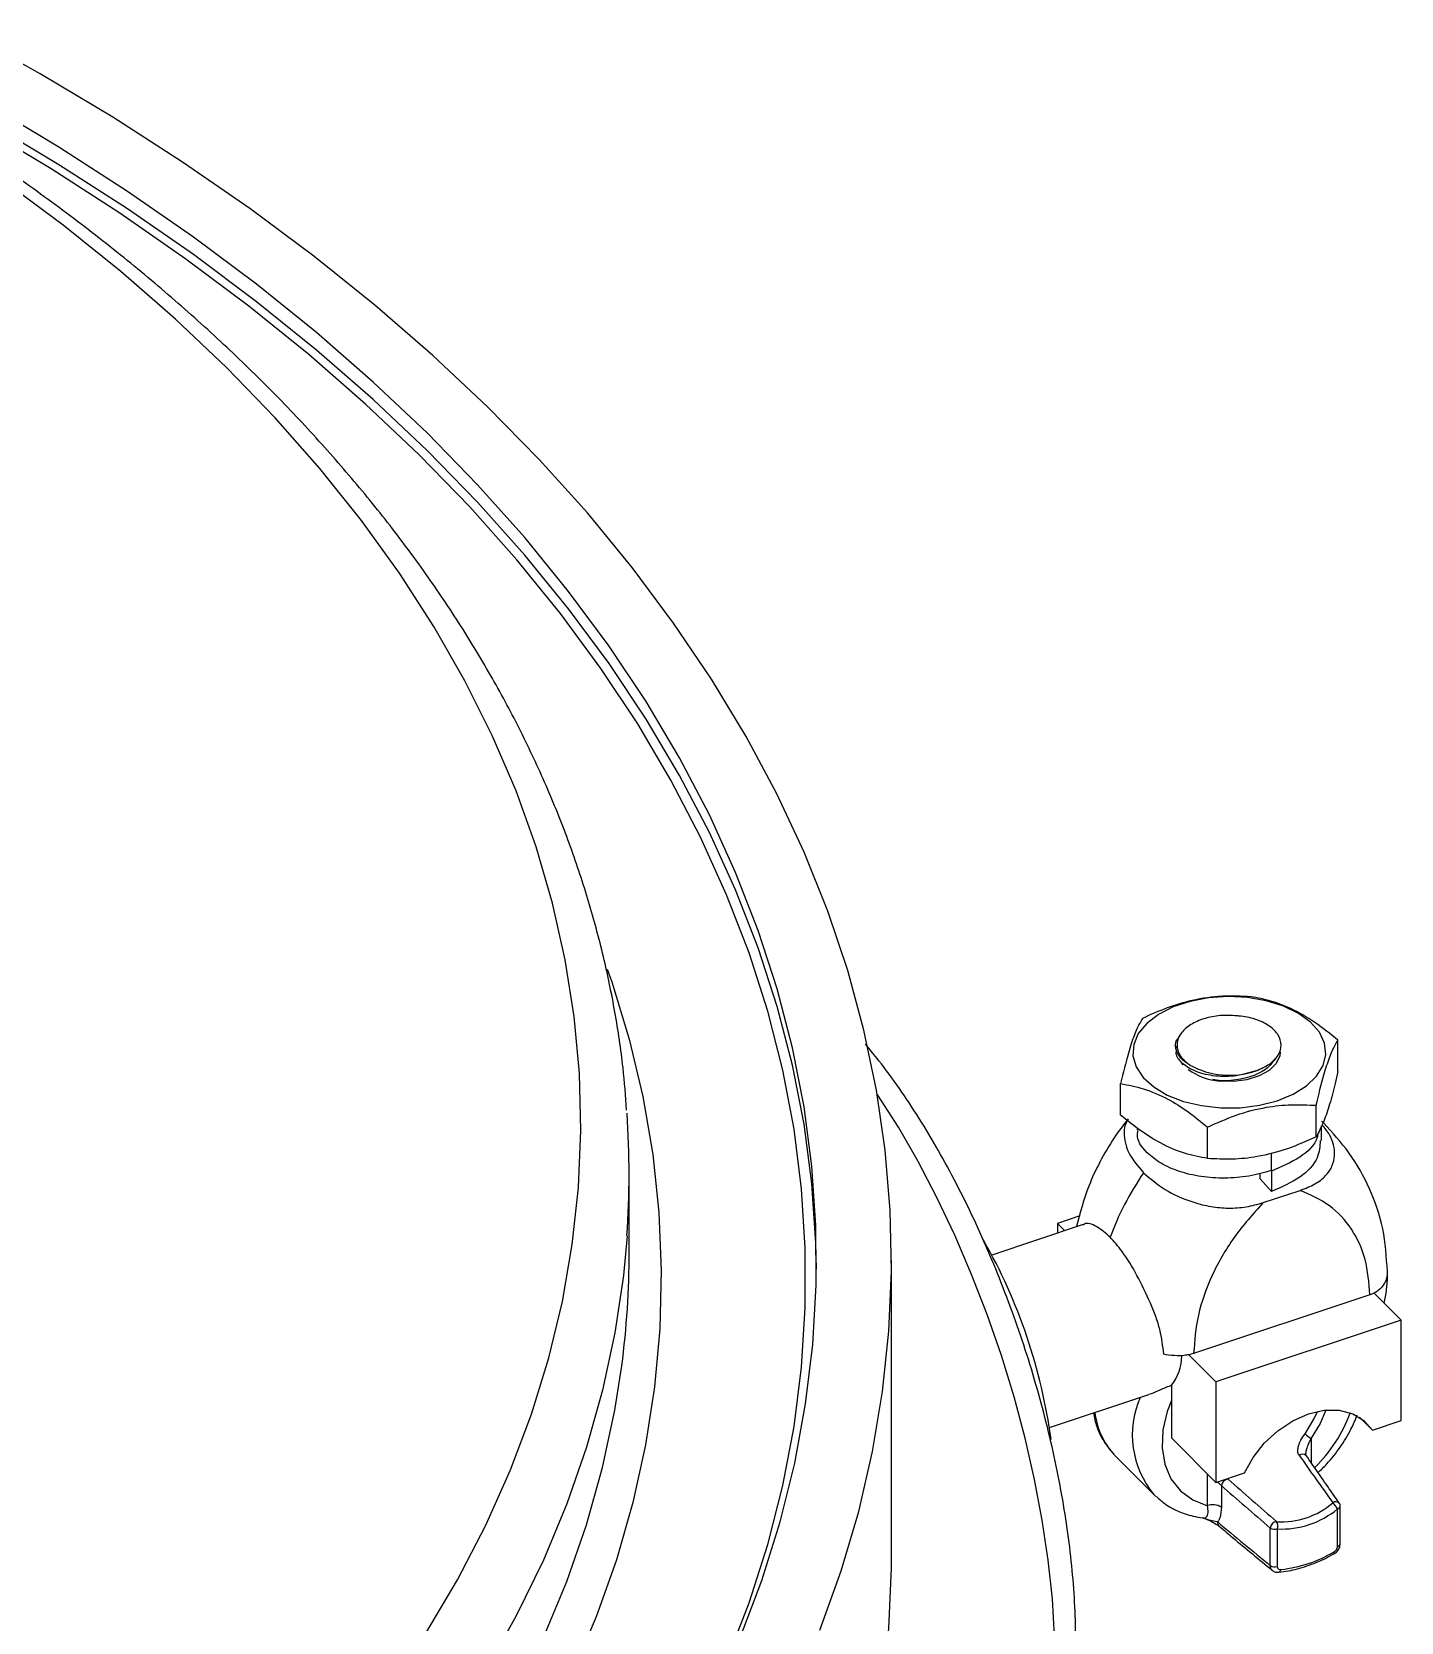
# Model space of a CAD drawing. Header units: millimetres. Extents: x 0 to 6631, y 0 to 4689.
# Drawn here: x 4788.7 to 4916.6, y 2059.1 to 2207.7 of the extents above; entities that cross this region are included whole.
import ezdxf

# ---------------------------------------------------------------- set-up
doc = ezdxf.new("R2010")
doc.units = ezdxf.units.MM
doc.header["$LTSCALE"] = 13
doc.layers.add('几何体', color=7, linetype='Continuous')

msp = doc.modelspace()

# ---------------------------------------------------------------- linework, layer by layer
at = {"layer": '几何体'}
for p, q in [((4896, 2114.05), (4895.84, 2113.81)), ((4895.56, 2112.94), (4895.56, 2112.6)), ((4910.71, 2110.55), (4910.71, 2113.48)), ((4890.41, 2106.49), (4890.41, 2109.43)), ((4908.68, 2104.46), (4908.68, 2107.4)), ((4891.94, 2105.29), (4891.94, 2105.1)), ((4898.53, 2102.43), (4898.53, 2105.37)), ((4909.35, 2105.76), (4909.17, 2105.9)), ((4909.17, 2104.12), (4909.17, 2105.48)), ((4904.51, 2101.32), (4904.51, 2102.96)), ((4844.5, 2093.73), (4844.5, 2100.96)), ((4903.45, 2100.54), (4903.45, 2101.06)), ((4904.51, 2099.36), (4903.45, 2100.54)), ((4904.45, 2101.31), (4904.51, 2101.24)), ((4904.51, 2101.24), (4904.51, 2099.36)), ((4903.73, 2098.31), (4907.19, 2099.46)), ((4886.9, 2096.27), (4878.37, 2093.42)), ((4886.6, 2097.07), (4884.5, 2096.37)), ((4884.5, 2096.37), (4884.5, 2095.47)), ((4884.5, 2096.37), (4885.18, 2095.69)), ((4869, 2065.15), (4869, 2092.92)), ((4915.33, 2091.45), (4915.33, 2091.89)), ((4914.09, 2089.87), (4913.69, 2089.7)), ((4916.62, 2087.35), (4914.09, 2089.87)), ((4913.69, 2089.7), (4897.23, 2084.22)), ((4916.62, 2087.35), (4899.3, 2081.57)), ((4916.62, 2077.96), (4916.62, 2087.35)), ((4897.23, 2084.22), (4896.77, 2084.1)), ((4899.3, 2081.57), (4896.77, 2084.1)), ((4895.15, 2081.25), (4895.15, 2076.33)), ((4899.3, 2081.57), (4899.3, 2072.18)), ((4883.75, 2077.3), (4893.05, 2080.4)), ((4893.04, 2080.43), (4893.28, 2080.48)), ((4913.93, 2077.06), (4912.71, 2078.28)), ((4913.93, 2077.06), (4916.62, 2077.96)), ((4899.3, 2072.18), (4895.15, 2076.33)), ((4908.2, 2076.3), (4908.2, 2074.04)), ((4889.92, 2074.64), (4893.52, 2071.04)), ((4898.51, 2070.01), (4898.51, 2072.97)), ((4899.3, 2072.18), (4901.98, 2073.08)), ((4893.71, 2070.86), (4893.52, 2071.04)), ((4899.82, 2071.89), (4899.82, 2069.86)), ((4910.68, 2066.21), (4910.68, 2069.71)), ((4910.93, 2066.46), (4910.93, 2069.96)), ((4898.1, 2068.87), (4898.1, 2068.87)), ((4904.39, 2064.41), (4904.39, 2067.92)), ((4905.04, 2067.84), (4905.04, 2064.33))]:
    msp.add_line(p, q, dxfattribs=at)
at = {"layer": '几何体', "flags": 128}
for points in [[(4862.32, 2058.38), (4864.3, 2063.91), (4865.94, 2069.47), (4867.23, 2075.06), (4868.17, 2080.67), (4868.75, 2086.3), (4868.99, 2091.94), (4868.88, 2097.58), (4868.41, 2103.21), (4867.59, 2108.83), (4866.43, 2114.43), (4864.91, 2120), (4863.05, 2125.54), (4860.85, 2131.03), (4858.3, 2136.48), (4855.42, 2141.86), (4852.2, 2147.19), (4848.65, 2152.44), (4844.78, 2157.62), (4840.59, 2162.72), (4836.08, 2167.72), (4831.26, 2172.63), (4826.15, 2177.43), (4820.73, 2182.12), (4815.03, 2186.7), (4809.04, 2191.16), (4802.78, 2195.49), (4796.26, 2199.69), (4789.47, 2203.74), (4782.44, 2207.66)], [(4854.82, 2057.6), (4856.88, 2063.03), (4858.59, 2068.49), (4859.96, 2073.99), (4860.97, 2079.52), (4861.64, 2085.06), (4861.97, 2090.61), (4861.94, 2096.17), (4861.56, 2101.72), (4860.83, 2107.26), (4859.75, 2112.78), (4858.32, 2118.27), (4856.55, 2123.73), (4854.44, 2129.15), (4851.99, 2134.53), (4849.19, 2139.84), (4846.07, 2145.1), (4842.62, 2150.28), (4838.84, 2155.39), (4834.74, 2160.42), (4830.33, 2165.36), (4825.61, 2170.2), (4820.59, 2174.94), (4815.28, 2179.57), (4809.67, 2184.09), (4803.79, 2188.48), (4797.63, 2192.75), (4791.2, 2196.89), (4784.52, 2200.89)], [(4853.6, 2055.5), (4855.69, 2060.93), (4857.44, 2066.39), (4858.84, 2071.89), (4859.9, 2077.41), (4860.6, 2082.95), (4860.95, 2088.51), (4860.95, 2094.06), (4860.6, 2099.61), (4859.9, 2105.16), (4858.84, 2110.68), (4857.44, 2116.18), (4855.69, 2121.64), (4853.6, 2127.06), (4851.17, 2132.44), (4848.39, 2137.76), (4845.29, 2143.02), (4841.85, 2148.21), (4838.08, 2153.32), (4834, 2158.35), (4829.6, 2163.3), (4824.89, 2168.14), (4819.87, 2172.88), (4814.56, 2177.52), (4808.96, 2182.04), (4803.08, 2186.44), (4796.92, 2190.71), (4790.5, 2194.85), (4783.82, 2198.85)], [(4861.99, 2092.1), (4861.94, 2094.53), (4861.56, 2100.09), (4860.83, 2105.63), (4859.75, 2111.15), (4858.32, 2116.64), (4856.55, 2122.1), (4854.44, 2127.52), (4851.99, 2132.89), (4849.19, 2138.21), (4846.07, 2143.46), (4842.62, 2148.65), (4838.84, 2153.76), (4834.74, 2158.79), (4830.33, 2163.72), (4825.61, 2168.57), (4820.59, 2173.31), (4815.28, 2177.94), (4809.67, 2182.45), (4803.79, 2186.85), (4797.63, 2191.12), (4791.2, 2195.25), (4784.52, 2199.25)], [(4825.48, 2058.04), (4828.46, 2063.08), (4831.1, 2068.19), (4833.41, 2073.35), (4835.37, 2078.56), (4836.99, 2083.81), (4838.26, 2089.09), (4839.18, 2094.39), (4839.75, 2099.71), (4839.97, 2105.04), (4839.84, 2110.37), (4839.36, 2115.69), (4838.52, 2121), (4837.34, 2126.29), (4835.81, 2131.54), (4833.93, 2136.76), (4831.71, 2141.93), (4829.15, 2147.06), (4826.26, 2152.12), (4823.03, 2157.11), (4819.48, 2162.03), (4815.6, 2166.87), (4811.41, 2171.62), (4806.91, 2176.27), (4802.1, 2180.82), (4797, 2185.26), (4791.61, 2189.59), (4785.94, 2193.8)], [(4842.45, 2120.13), (4842.86, 2118.94), (4844.49, 2113.59), (4845.77, 2108.21), (4846.7, 2102.81), (4847.27, 2097.39), (4847.49, 2091.96), (4847.36, 2086.53), (4846.87, 2081.11), (4846.03, 2075.7), (4844.84, 2070.32), (4843.3, 2064.96), (4841.41, 2059.64), (4839.18, 2054.37)], [(4902.26, 2117.47), (4900.45, 2117.56), (4898.63, 2117.44), (4896.9, 2117.11), (4895.32, 2116.59), (4893.95, 2115.89), (4892.85, 2115.05), (4892.06, 2114.1), (4891.63, 2113.08), (4891.56, 2112.03), (4891.86, 2110.99), (4892.51, 2110), (4893.5, 2109.12), (4894.77, 2108.36), (4896.28, 2107.77), (4897.97, 2107.37), (4899.76, 2107.17), (4901.58, 2107.18), (4903.37, 2107.41), (4905.03, 2107.83), (4906.52, 2108.45), (4907.76, 2109.22), (4908.71, 2110.12), (4909.32, 2111.11), (4909.57, 2112.16), (4909.46, 2113.21), (4908.98, 2114.22), (4908.15, 2115.16), (4907.02, 2115.99), (4905.62, 2116.66), (4904.01, 2117.16), (4902.26, 2117.47)], [(4905.31, 2112.35), (4905.27, 2112.02), (4904.94, 2111.3), (4904.29, 2110.66), (4903.35, 2110.14), (4902.21, 2109.78), (4900.95, 2109.62), (4899.66, 2109.66)], [(4882.65, 2043.23), (4883.31, 2045.69), (4883.8, 2048.39), (4884.12, 2051.33), (4884.27, 2054.48), (4884.23, 2057.81), (4884.03, 2061.3), (4883.65, 2064.93), (4883.09, 2068.66), (4882.37, 2072.46), (4881.49, 2076.31), (4880.45, 2080.18), (4879.27, 2084.04), (4877.94, 2087.86), (4876.49, 2091.61), (4874.92, 2095.26), (4873.25, 2098.79), (4871.48, 2102.16), (4869.64, 2105.35), (4867.73, 2108.34), (4867.66, 2108.45)], [(4844.3, 2095.22), (4843.95, 2091.52), (4843.16, 2086.14), (4842.01, 2080.79), (4840.51, 2075.46), (4838.67, 2070.17), (4836.48, 2064.92), (4833.94, 2059.73), (4831.07, 2054.59)], [(4772.15, 1992.91), (4778.63, 1996.79), (4784.86, 2000.82), (4790.82, 2004.98), (4796.49, 2009.27), (4801.89, 2013.68), (4806.99, 2018.2), (4811.79, 2022.83), (4816.29, 2027.56), (4820.47, 2032.39), (4824.33, 2037.3), (4827.87, 2042.3), (4831.07, 2047.37), (4833.94, 2052.5), (4836.48, 2057.7), (4838.67, 2062.94), (4840.51, 2068.23), (4842.01, 2073.56), (4843.16, 2078.92), (4843.8, 2083.06)], [(4895.15, 2079.83), (4894.76, 2078.81), (4894.36, 2077.08), (4894.28, 2075.42), (4894.53, 2073.88), (4895.11, 2072.53), (4895.99, 2071.41), (4897.14, 2070.56), (4898.51, 2070.01)], [(4901.98, 2073.08), (4902.78, 2074.52), (4903.83, 2075.85), (4905.09, 2077.01), (4906.49, 2077.94), (4907.96, 2078.58), (4909.43, 2078.92), (4910.83, 2078.92), (4912.09, 2078.6), (4913.14, 2077.97), (4913.93, 2077.06)], [(4907.64, 2076.72), (4908.47, 2078.08), (4908.79, 2078.81)], [(4909.58, 2078.93), (4909.06, 2077.69), (4908.2, 2076.3)], [(4889.79, 2074.78), (4889.83, 2074.74), (4889.92, 2074.64)], [(4803.9, 1963.34), (4806.9, 1965.4), (4812.98, 1969.81), (4818.78, 1974.35), (4824.3, 1979), (4829.52, 1983.77), (4834.44, 1988.64), (4839.06, 1993.61), (4843.36, 1998.67), (4847.34, 2003.82), (4851, 2009.05), (4854.34, 2014.35), (4857.34, 2019.72), (4860, 2025.14), (4862.32, 2030.62), (4864.3, 2036.14), (4865.94, 2041.7), (4867.23, 2047.29), (4868.17, 2052.91), (4868.75, 2058.54), (4868.99, 2064.18), (4869, 2065.15)], [(4910.34, 2065.51), (4910.34, 2065.52), (4910.36, 2065.54), (4910.36, 2065.58), (4910.36, 2065.63), (4910.34, 2065.7)]]:
    msp.add_lwpolyline(points, dxfattribs=at)
at = {"layer": '几何体'}
for centre, radius, start, end in [((4900.1, 2115.41), 5.76, 234.0416, 265.63), ((4900.59, 2117.96), 7.75, 241.2647, 288.5571), ((4762.09, 2100.96), 82.4, 356.0114, 3.9698), ((4833.04, 2069.35), 51.32, 7.6438, 29.7708), ((4761.7, 2093.75), 82.8, 352.5824, 359.9887), ((4891.71, 2084.02), 4.41, 321.2015, 359.5001), ((4900.21, 2076.62), 8.71, 156.2902, 219.8194), ((4894.94, 2079.49), 6.98, 186.3319, 222.3947), ((4899.02, 2083.38), 13.67, 314.1587, 339.9224), ((4909.57, 2078.74), 2.8, 226.2957, 240.8141), ((4907.43, 2074.37), 0.463, 47.1252, 135.812), ((4900.47, 2071.83), 0.65, 90.974, 174.9264), ((4899, 2068.6), 1.5, 57.0849, 109.126), ((4905.41, 2076), 7.5, 266.716, 310.1502), ((4905.5, 2075.85), 8.02, 266.716, 310.1502), ((4910.53, 2069.94), 0.44, 45.5626, 130.6062), ((4907.79, 2067.91), 3.41, 32.0414, 43.9555), ((4910.62, 2070.02), 0.308, 279.9423, 350.0515), ((4910.43, 2069.96), 0.5, 0, 35.0783), ((4899.98, 2068.44), 0.517, 174.9419, 227.292), ((4905.05, 2067.86), 0.664, 96.3387, 174.984), ((4904.8, 2068.55), 0.749, 237.0849, 289.126), ((4904.45, 2068.12), 0.661, 334.2777, 36.5792), ((4910.62, 2066.51), 0.308, 279.9423, 350.0515), ((4903.89, 2076.79), 12.84, 276.66, 300.2062), ((4904.8, 2065.04), 0.749, 237.0849, 289.126), ((4905.1, 2064.06), 0.273, 285.6804, 356.7314)]:
    msp.add_arc(centre, radius, start, end, dxfattribs=at)
for centre, major_axis, ratio, start_param, end_param in [((4922.25, 2060), (-27.91, 36.64), 0.076646, 1.100618, 1.228857), ((4922.25, 2060), (40.25, -32.48), 0.08746, 4.212369, 4.340608), ((4921.84, 2059.83), (40.67, -32.38), 0.093659, 4.21634, 4.344579), ((4919.18, 2061.92), (61.54, -48.99), 0.093659, 4.461789, 4.544845)]:
    msp.add_ellipse(centre, major_axis=major_axis, ratio=ratio, start_param=start_param, end_param=end_param, dxfattribs=at)
for points, knots in [([(4844.26, 2106.94), (4844.16, 2108.26), (4843.93, 2111.32), (4843.21, 2116.11), (4842.14, 2121.29), (4840.75, 2126.44), (4839.06, 2131.56), (4837.05, 2136.65), (4834.73, 2141.69), (4832.11, 2146.67), (4829.18, 2151.6), (4825.95, 2156.47), (4822.43, 2161.26), (4818.61, 2165.98), (4814.51, 2170.61), (4810.12, 2175.15), (4805.46, 2179.59), (4800.53, 2183.93), (4795.34, 2188.16), (4789.9, 2192.28), (4784.19, 2196.26), (4779.81, 2199.17), (4777.27, 2200.7), (4776.79, 2200.99)], [0, 0, 0, 0, 0.037517, 0.086814, 0.136153, 0.185557, 0.235047, 0.284635, 0.334333, 0.384144, 0.434068, 0.4841, 0.534234, 0.584459, 0.634763, 0.685135, 0.735563, 0.786036, 0.836543, 0.887076, 0.937626, 0.988186, 1, 1, 1, 1]), ([(4902.59, 2117.54), (4901.7, 2117.58), (4899.91, 2117.67), (4897.24, 2117.29), (4894.73, 2116.54), (4893.21, 2115.86), (4892.44, 2115.52)], [0, 0, 0, 0, 0.267276, 0.541818, 0.768445, 1, 1, 1, 1]), ([(4910.71, 2113.48), (4910, 2114.06), (4908.56, 2115.22), (4906.43, 2116.44), (4904.42, 2117.2), (4903.2, 2117.43), (4902.59, 2117.54)], [0, 0, 0, 0, 0.267276, 0.541818, 0.768445, 1, 1, 1, 1]), ([(4892.44, 2115.52), (4892.36, 2115.37), (4892.1, 2114.94), (4891.66, 2113.96), (4891.06, 2112.14), (4890.65, 2110.42), (4890.41, 2109.43)], [0, 0, 0, 0, 0.1315465, 0.3836465, 0.6435586, 1, 1, 1, 1]), ([(4901.26, 2115.76), (4900.74, 2115.78), (4899.7, 2115.84), (4898.18, 2115.53), (4896.9, 2114.97), (4896.01, 2114.19), (4895.6, 2113.27), (4895.74, 2112.32), (4896.26, 2111.61), (4896.74, 2111.27), (4896.87, 2111.17)], [0, 0, 0, 0, 0.132095, 0.264168, 0.396922, 0.532469, 0.668255, 0.806625, 0.945503, 1, 1, 1, 1]), ([(4903.06, 2110.62), (4903.5, 2110.82), (4904.39, 2111.21), (4905.21, 2112.08), (4905.49, 2113.03), (4905.21, 2113.98), (4904.4, 2114.81), (4903.18, 2115.43), (4902.05, 2115.69), (4901.39, 2115.74), (4901.26, 2115.76)], [0, 0, 0, 0, 0.1407995, 0.2816009, 0.4220955, 0.5601189, 0.6973956, 0.832652, 0.9667058, 1, 1, 1, 1]), ([(4896.87, 2111.17), (4896.64, 2111.32), (4896, 2111.72), (4895.52, 2112.58), (4895.47, 2113.38), (4895.84, 2113.73), (4895.89, 2113.79)], [0, 0, 0, 0, 0.202549, 0.565871, 0.931657, 1, 1, 1, 1]), ([(4879.84, 2037.19), (4879.93, 2037.27), (4880.53, 2037.75), (4881.46, 2038.88), (4882.65, 2040.6), (4883.68, 2042.65), (4884.42, 2044.59), (4885.04, 2046.72), (4885.54, 2048.97), (4885.95, 2051.85), (4886.18, 2054.89), (4886.23, 2058.08), (4886.11, 2061.39), (4885.83, 2064.81), (4885.38, 2068.32), (4884.78, 2071.89), (4884.02, 2075.51), (4883.12, 2079.14), (4882.09, 2082.78), (4880.92, 2086.38), (4879.62, 2089.94), (4878.21, 2093.43), (4876.7, 2096.82), (4875.08, 2100.09), (4873.38, 2103.23), (4871.6, 2106.21), (4869.74, 2109), (4868.06, 2111.32), (4866.98, 2112.6), (4866.56, 2113.11)], [0, 0, 0, 0, 0.006355, 0.041553, 0.078171, 0.116362, 0.157227, 0.178506, 0.219221, 0.259887, 0.300383, 0.340657, 0.380715, 0.420586, 0.460304, 0.499901, 0.539406, 0.578845, 0.61824, 0.657614, 0.696986, 0.73637, 0.775785, 0.815253, 0.854798, 0.894445, 0.934226, 0.974177, 1, 1, 1, 1]), ([(4903.06, 2110.62), (4902.45, 2110.44), (4901.25, 2110.07), (4899.23, 2110.07), (4897.43, 2110.48), (4896.15, 2111.25), (4895.53, 2112.03), (4895.62, 2112.48), (4895.64, 2112.6)], [0, 0, 0, 0, 0.187824, 0.374605, 0.563005, 0.750136, 0.937266, 1, 1, 1, 1]), ([(4908.68, 2107.4), (4908.91, 2108.39), (4909.32, 2110.09), (4909.92, 2111.91), (4910.36, 2112.9), (4910.62, 2113.34), (4910.71, 2113.48)], [0, 0, 0, 0, 0.356439, 0.6081286, 0.8684544, 1, 1, 1, 1]), ([(4895.84, 2111.73), (4895.9, 2111.64), (4896.02, 2111.46), (4896.14, 2111.28), (4896.2, 2111.19)], [0, 0, 0, 0, 0.5000023, 1, 1, 1, 1]), ([(4904.74, 2111.65), (4904.59, 2111.42), (4904.21, 2110.83), (4902.91, 2110.14), (4901.2, 2109.72), (4899.78, 2109.63), (4899.14, 2109.79), (4899.03, 2109.81)], [0, 0, 0, 0, 0.167444, 0.42717, 0.686896, 0.945177, 1, 1, 1, 1]), ([(4904.81, 2111.62), (4904.87, 2111.71), (4904.95, 2111.84), (4905.04, 2111.97), (4905.07, 2112.01)], [0, 0, 0, 0, 0.688077, 1, 1, 1, 1]), ([(4890.41, 2109.43), (4891.12, 2109.29), (4892.56, 2109.02), (4894.69, 2108.11), (4896.7, 2106.85), (4897.91, 2105.87), (4898.53, 2105.37)], [0, 0, 0, 0, 0.267276, 0.541818, 0.768445, 1, 1, 1, 1]), ([(4910.71, 2110.55), (4910.62, 2110.17), (4910.37, 2109.08), (4909.93, 2107.44), (4909.32, 2105.64), (4908.91, 2104.89), (4908.68, 2104.46)], [0, 0, 0, 0, 0.131547, 0.383647, 0.643559, 1, 1, 1, 1]), ([(4898.53, 2102.43), (4897.82, 2102.57), (4896.38, 2102.84), (4894.25, 2103.75), (4892.24, 2105), (4891.02, 2105.99), (4890.41, 2106.49)], [0, 0, 0, 0, 0.267276, 0.541818, 0.768445, 1, 1, 1, 1]), ([(4898.53, 2105.37), (4899.41, 2105.76), (4901.21, 2106.57), (4903.87, 2107.25), (4906.39, 2107.51), (4907.91, 2107.44), (4908.68, 2107.4)], [0, 0, 0, 0, 0.267276, 0.541818, 0.768445, 1, 1, 1, 1]), ([(4891.12, 2106.15), (4890.67, 2105.57), (4889.68, 2104.27), (4888.46, 2102.15), (4887.14, 2099.38), (4886.62, 2097.34), (4886.3, 2096.07)], [0, 0, 0, 0, 0.1909215, 0.4202605, 0.6390126, 1, 1, 1, 1]), ([(4891.06, 2105.98), (4891.03, 2105.94), (4890.78, 2105.58), (4890.67, 2104.52), (4891.02, 2102.88), (4892.04, 2101.7), (4892.55, 2101.11)], [0, 0, 0, 0, 0.028431, 0.228583, 0.613298, 1, 1, 1, 1]), ([(4904.51, 2101.32), (4903.81, 2101.12), (4902.42, 2100.73), (4900.14, 2100.55), (4897.9, 2100.7), (4895.85, 2101.18), (4894.1, 2101.95), (4892.65, 2103.1), (4891.82, 2104.24), (4892.02, 2104.97), (4892.05, 2105.09)], [0, 0, 0, 0, 0.127845, 0.256572, 0.383678, 0.512582, 0.639936, 0.768308, 0.959291, 1, 1, 1, 1]), ([(4908.84, 2104.79), (4908.82, 2104.66), (4908.71, 2103.83), (4907.27, 2102.46), (4905.43, 2101.65), (4904.51, 2101.24)], [0, 0, 0, 0, 0.090652, 0.544064, 1, 1, 1, 1]), ([(4907.19, 2099.46), (4907.67, 2099.64), (4908.61, 2100.01), (4909.62, 2100.81), (4910.23, 2101.72), (4910.5, 2103.03), (4910.21, 2104.38), (4909.48, 2105.28), (4909.22, 2105.58)], [0, 0, 0, 0, 0.144952, 0.284538, 0.421845, 0.569272, 0.852711, 1, 1, 1, 1]), ([(4915.33, 2091.91), (4915.24, 2093.24), (4915.07, 2095.89), (4913.77, 2099.63), (4911.9, 2103), (4910.18, 2104.86), (4909.35, 2105.77)], [0, 0, 0, 0, 0.257612, 0.513089, 0.762328, 1, 1, 1, 1]), ([(4908.68, 2104.46), (4907.79, 2104.06), (4905.99, 2103.26), (4903.33, 2102.57), (4900.81, 2102.31), (4899.29, 2102.39), (4898.53, 2102.43)], [0, 0, 0, 0, 0.267276, 0.541818, 0.768445, 1, 1, 1, 1]), ([(4909.06, 2104.13), (4909.03, 2103.58), (4908.94, 2102.34), (4907.31, 2100.58), (4905.44, 2099.77), (4904.51, 2099.36)], [0, 0, 0, 0, 0.283893, 0.640952, 1, 1, 1, 1]), ([(4892.54, 2101.11), (4891.92, 2100.13), (4890.67, 2098.17), (4889.83, 2096.11), (4889.42, 2095.09)], [0, 0, 0, 0, 0.5000028, 1, 1, 1, 1]), ([(4892.54, 2101.11), (4893.17, 2100.57), (4894.43, 2099.48), (4896.71, 2098.44), (4898.8, 2097.92), (4900.49, 2097.76), (4902.19, 2097.87), (4903.21, 2098.16), (4903.73, 2098.31)], [0, 0, 0, 0, 0.249267, 0.498915, 0.628714, 0.74965, 0.872448, 1, 1, 1, 1]), ([(4913.69, 2089.7), (4913.6, 2090.83), (4913.43, 2093.1), (4912.08, 2095.92), (4910.04, 2098.19), (4908.14, 2099.03), (4907.19, 2099.46)], [0, 0, 0, 0, 0.249999, 0.5, 0.750001, 1, 1, 1, 1]), ([(4903.73, 2098.31), (4902.78, 2097.25), (4900.88, 2095.13), (4898.84, 2091.51), (4897.48, 2087.78), (4897.32, 2085.41), (4897.23, 2084.22)], [0, 0, 0, 0, 0.249999, 0.5, 0.750001, 1, 1, 1, 1]), ([(4889.42, 2095.09), (4889, 2095.44), (4888.12, 2096.19), (4887.23, 2096.49), (4886.95, 2096.25), (4886.92, 2096.22)], [0, 0, 0, 0, 0.445107, 0.935745, 1, 1, 1, 1]), ([(4894.43, 2084.15), (4894.35, 2084.91), (4894.19, 2086.43), (4893.2, 2088.98), (4891.97, 2091.55), (4890.65, 2093.71), (4889.79, 2094.67), (4889.42, 2095.09)], [0, 0, 0, 0, 0.1998276, 0.4019224, 0.6186923, 0.8323272, 1, 1, 1, 1]), ([(4915.31, 2091.91), (4915.32, 2091.84), (4915.33, 2091.58), (4915.24, 2091.17), (4915.04, 2090.7), (4914.73, 2090.3), (4914.4, 2090.03), (4914.15, 2089.9), (4914.09, 2089.87)], [0, 0, 0, 0, 0.095476, 0.34949, 0.553344, 0.739988, 0.94048, 1, 1, 1, 1]), ([(4915.04, 2088.93), (4915.19, 2089.76), (4915.35, 2090.62), (4915.33, 2091.43), (4915.32, 2091.45)], [0, 0, 0, 0, 0.979385, 1, 1, 1, 1]), ([(4896.77, 2084.1), (4896.63, 2084.08), (4896.2, 2084), (4895.38, 2084), (4894.76, 2084.1), (4894.43, 2084.15)], [0, 0, 0, 0, 0.182488, 0.571881, 1, 1, 1, 1]), ([(4893.28, 2080.48), (4893.54, 2080.59), (4893.95, 2080.76), (4894.58, 2081.04), (4894.94, 2081.18), (4895.11, 2081.24), (4895.15, 2081.25)], [0, 0, 0, 0, 0.4676769, 0.7301244, 0.9457898, 1, 1, 1, 1]), ([(4887.86, 2078.67), (4887.95, 2078.24), (4888.16, 2077.29), (4888.8, 2075.97), (4889.45, 2075.19), (4889.77, 2074.81)], [0, 0, 0, 0, 0.290643, 0.656454, 1, 1, 1, 1]), ([(4908.86, 2073.1), (4909.13, 2073.36), (4909.89, 2074.09), (4910.93, 2075.45), (4911.91, 2076.99), (4912.33, 2078.03), (4912.52, 2078.48)], [0, 0, 0, 0, 0.171648, 0.471124, 0.771268, 1, 1, 1, 1]), ([(4907.1, 2074.69), (4907.07, 2074.73), (4906.99, 2074.87), (4906.93, 2075.17), (4907.02, 2075.63), (4907.25, 2076.17), (4907.5, 2076.52), (4907.64, 2076.72)], [0, 0, 0, 0, 0.070193, 0.27645, 0.477116, 0.713047, 1, 1, 1, 1]), ([(4908.2, 2076.3), (4908.11, 2076.11), (4907.94, 2075.79), (4907.77, 2075.31), (4907.69, 2075.02), (4907.71, 2074.91), (4907.71, 2074.9)], [0, 0, 0, 0, 0.418828, 0.739325, 0.988029, 1, 1, 1, 1]), ([(4907.74, 2074.72), (4907.73, 2074.74), (4907.7, 2074.76), (4907.71, 2074.87), (4907.71, 2074.9)], [0, 0, 0, 0, 0.692492, 1, 1, 1, 1]), ([(4910.83, 2070.25), (4910.57, 2070.63), (4909.54, 2072.1), (4908.51, 2073.6), (4907.74, 2074.71)], [0, 0, 0, 0, 0.256448, 1, 1, 1, 1]), ([(4899.82, 2071.89), (4899.75, 2071.95), (4899.63, 2072.06), (4899.49, 2072.17), (4899.42, 2072.22)], [0, 0, 0, 0, 0.557056, 1, 1, 1, 1]), ([(4893.76, 2070.86), (4894.02, 2070.62), (4894.66, 2070.04), (4895.89, 2069.41), (4897.16, 2069), (4898, 2068.89), (4898.31, 2068.84)], [0, 0, 0, 0, 0.2117839, 0.5155122, 0.820697, 1, 1, 1, 1]), ([(4898.12, 2068.87), (4898.13, 2068.87), (4898.25, 2068.82), (4898.34, 2068.88), (4898.51, 2069.03), (4898.57, 2069.2), (4898.59, 2069.55), (4898.55, 2069.79), (4898.51, 2070.01)], [0, 0, 0, 0, 0.010071, 0.246196, 0.29228, 0.628052, 0.636665, 1, 1, 1, 1]), ([(4899.82, 2069.86), (4899.8, 2069.53), (4899.77, 2068.97), (4899.56, 2068.63), (4899.47, 2068.49)], [0, 0, 0, 0, 0.586964, 1, 1, 1, 1]), ([(4898.1, 2068.87), (4898.12, 2068.87), (4898.4, 2068.76), (4898.87, 2068.55), (4899.38, 2068.26), (4899.56, 2068.12), (4899.62, 2068.06)], [0, 0, 0, 0, 0.036204, 0.454015, 0.80508, 1, 1, 1, 1]), ([(4898.12, 2068.88), (4898.19, 2068.85), (4898.48, 2068.72), (4898.97, 2068.64), (4899.31, 2068.53), (4899.47, 2068.49)], [0, 0, 0, 0, 0.1446154, 0.5949196, 1, 1, 1, 1]), ([(4899.63, 2068.06), (4900.05, 2067.72), (4901.69, 2066.34), (4903.34, 2064.99), (4904.57, 2063.97)], [0, 0, 0, 0, 0.250223, 1, 1, 1, 1]), ([(4910.33, 2065.52), (4910.39, 2065.55), (4910.56, 2065.64), (4910.76, 2065.89), (4910.91, 2066.19), (4910.91, 2066.38), (4910.91, 2066.46)], [0, 0, 0, 0, 0.158539, 0.489076, 0.804295, 1, 1, 1, 1]), ([(4910.34, 2065.7), (4910.39, 2065.73), (4910.48, 2065.79), (4910.59, 2065.93), (4910.66, 2066.07), (4910.67, 2066.16), (4910.68, 2066.21)], [0, 0, 0, 0, 0.25538, 0.510786, 0.765429, 1, 1, 1, 1]), ([(4905.17, 2063.79), (4905.48, 2063.83), (4906.34, 2063.94), (4907.81, 2064.34), (4909.24, 2064.92), (4910.07, 2065.37), (4910.34, 2065.51)], [0, 0, 0, 0, 0.176643, 0.508776, 0.841374, 1, 1, 1, 1]), ([(4904.57, 2063.97), (4904.57, 2063.97), (4904.5, 2064), (4904.42, 2064.15), (4904.4, 2064.32), (4904.39, 2064.41)], [0, 0, 0, 0, 0.015184, 0.507189, 1, 1, 1, 1]), ([(4904.59, 2063.97), (4904.62, 2063.95), (4904.71, 2063.85), (4904.92, 2063.79), (4905.1, 2063.8), (4905.17, 2063.8)], [0, 0, 0, 0, 0.178443, 0.634288, 1, 1, 1, 1]), ([(4905.04, 2064.33), (4905.05, 2064.29), (4905.06, 2064.2), (4905.13, 2064.1), (4905.24, 2064.04), (4905.33, 2064.04), (4905.37, 2064.04)], [0, 0, 0, 0, 0.252044, 0.504046, 0.757121, 1, 1, 1, 1])]:
    msp.add_open_spline(points, degree=3, knots=knots, dxfattribs=at)

doc.saveas('drawing.dxf')
